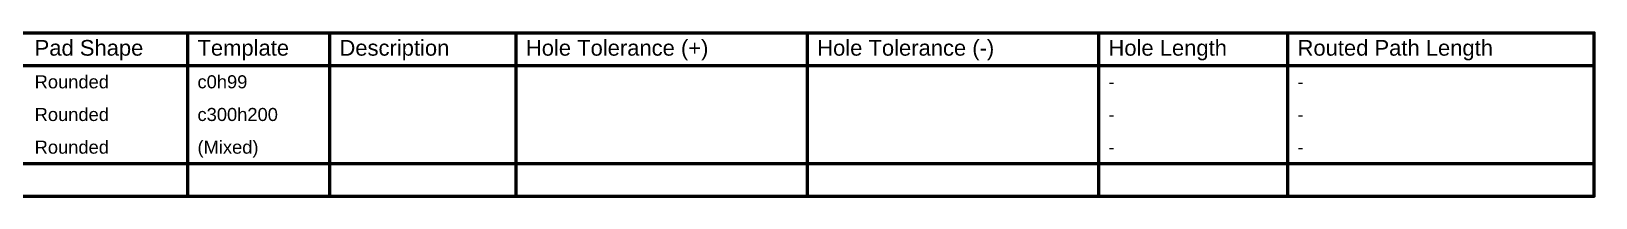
# Model space of a CAD drawing. Header units: inches. Extents: x -17 to 345, y -18 to 43.
# Drawn here: x 162.8 to 344.7, y 23.4 to 42.9 of the extents above; entities that cross this region are included whole.
import ezdxf

# ---------------------------------------------------------------- set-up
doc = ezdxf.new("R2010")
doc.units = ezdxf.units.IN
doc.layers.add('Drill Drawing', color=1, linetype='Continuous')
doc.styles.add('Arial', font='', dxfattribs={"height": 0.2})
doc.styles.get('Arial').set_extended_font_data('Arial')

msp = doc.modelspace()

# ---------------------------------------------------------------- linework, layer by layer
at = {"layer": 'Drill Drawing'}
for points in [[(21.83, 42.68, 0.381, 0.381, 0), (344.52, 42.68, 0.381, 0.381, 0)], [(180.97, 23.63, 0.381, 0.381, 0), (180.97, 42.68, 0.381, 0.381, 0)], [(197.48, 23.63, 0.381, 0.381, 0), (197.48, 42.68, 0.381, 0.381, 0)], [(219.16, 23.63, 0.381, 0.381, 0), (219.16, 42.68, 0.381, 0.381, 0)], [(253.03, 23.63, 0.381, 0.381, 0), (253.03, 42.68, 0.381, 0.381, 0)], [(286.91, 23.63, 0.381, 0.381, 0), (286.91, 42.68, 0.381, 0.381, 0)], [(308.9, 23.63, 0.381, 0.381, 0), (308.9, 42.68, 0.381, 0.381, 0)], [(344.52, 23.63, 0.381, 0.381, 0), (344.52, 42.68, 0.381, 0.381, 0)], [(21.83, 38.87, 0.381, 0.381, 0), (344.52, 38.87, 0.381, 0.381, 0)], [(21.83, 27.44, 0.381, 0.381, 0), (344.52, 27.44, 0.381, 0.381, 0)], [(21.83, 23.63, 0.381, 0.381, 0), (344.52, 23.63, 0.381, 0.381, 0)]]:
    msp.add_lwpolyline(points, format="xyseb", dxfattribs=at)
for points in [[(180.87, 42.68, 0.191, 0.191, 1), (181.06, 42.68, 0.191, 0.191, 1)], [(197.38, 42.68, 0.191, 0.191, 1), (197.57, 42.68, 0.191, 0.191, 1)], [(219.07, 42.68, 0.191, 0.191, 1), (219.26, 42.68, 0.191, 0.191, 1)], [(252.94, 42.68, 0.191, 0.191, 1), (253.13, 42.68, 0.191, 0.191, 1)], [(286.81, 42.68, 0.191, 0.191, 1), (287, 42.68, 0.191, 0.191, 1)], [(308.8, 42.68, 0.191, 0.191, 1), (308.99, 42.68, 0.191, 0.191, 1)], [(344.43, 42.68, 0.191, 0.191, 1), (344.62, 42.68, 0.191, 0.191, 1)], [(344.43, 42.68, 0.191, 0.191, 1), (344.62, 42.68, 0.191, 0.191, 1)], [(344.43, 38.87, 0.191, 0.191, 1), (344.62, 38.87, 0.191, 0.191, 1)], [(344.43, 27.44, 0.191, 0.191, 1), (344.62, 27.44, 0.191, 0.191, 1)], [(180.87, 23.63, 0.191, 0.191, 1), (181.06, 23.63, 0.191, 0.191, 1)], [(197.38, 23.63, 0.191, 0.191, 1), (197.57, 23.63, 0.191, 0.191, 1)], [(219.07, 23.63, 0.191, 0.191, 1), (219.26, 23.63, 0.191, 0.191, 1)], [(252.94, 23.63, 0.191, 0.191, 1), (253.13, 23.63, 0.191, 0.191, 1)], [(286.81, 23.63, 0.191, 0.191, 1), (287, 23.63, 0.191, 0.191, 1)], [(308.8, 23.63, 0.191, 0.191, 1), (308.99, 23.63, 0.191, 0.191, 1)], [(344.43, 23.63, 0.191, 0.191, 1), (344.62, 23.63, 0.191, 0.191, 1)], [(344.43, 23.63, 0.191, 0.191, 1), (344.62, 23.63, 0.191, 0.191, 1)]]:
    msp.add_lwpolyline(points, format="xyseb", close=True, dxfattribs=at)

# ---------------------------------------------------------------- texts
at = {"layer": 'Drill Drawing', "style": 'Arial'}
for s, height, p in [('Pad Shape', 1.829, (163.17, 40.02)), ('Template', 1.829, (182.11, 40.02)), ('Description', 1.8288, (198.62, 40.02)), ('Hole Tolerance (+)', 1.8288, (220.3, 40.02)), ('Hole Tolerance (-)', 1.8288, (254.18, 40.02)), ('Hole Length', 1.8288, (288.05, 40.02)), ('Routed Path Length', 1.8288, (310.04, 40.02)), ('Rounded', 1.524, (163.17, 36.21)), ('c0h99', 1.524, (182.11, 36.21)), ('-', 1.52, (288.05, 36.21)), ('-', 1.52, (310.04, 36.21)), ('Rounded', 1.524, (163.17, 32.4)), ('c300h200', 1.524, (182.11, 32.4)), ('-', 1.52, (288.05, 32.4)), ('-', 1.52, (310.04, 32.4)), ('Rounded', 1.524, (163.17, 28.59)), ('(Mixed)', 1.524, (182.11, 28.59)), ('-', 1.52, (288.05, 28.59)), ('-', 1.52, (310.04, 28.59))]:
    msp.add_text(s, height=height, dxfattribs=at).set_placement(p)

doc.saveas('drawing.dxf')
